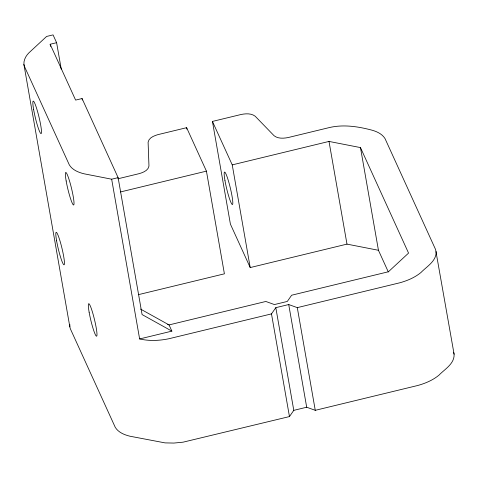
<?xml version="1.0" encoding="UTF-8"?>
<svg xmlns="http://www.w3.org/2000/svg" width="478" height="478" viewBox="0 0 478 478"><rect width="100%" height="100%" fill="white"/><g stroke="black" fill="none" stroke-linecap="round" stroke-linejoin="round"><path stroke-width="0.72" d="M388.309 271.922L378.445 250.281L346.98 244.121L250.209 267.566L230.408 224.122L212.435 121.43L241.276 114.445C245.859 113.561 251.309 113.208 255.198 116.238L274.133 135.776C278.029 138.805 283.472 138.453 288.061 137.568L329.019 127.644C342.666 124.346 356.821 126.306 370.235 129.717C375.833 131.074 381.898 133.487 385.035 138.608L435.607 249.576L454.1 354.21C454.596 363.836 444.671 369.195 438.947 375.182C432.823 380.243 425.312 383.398 417.706 385.501L315.265 410.321L306.691 407.226L293.785 410.357L289.459 416.571L183.068 442.174L173.878 443.064L165.047 442.885L130.064 436.241C124.465 434.884 118.401 432.471 115.264 427.35L70.35 328.798L69.836 326.85L23.9 64.422C23.607 60.001 25.884 55.807 28.973 52.783L46.605 36.448L53.058 34.888L56.613 42.691L61.238 69.113M69.836 326.85L69.866 324.568M436.127 251.518C436.623 261.143 426.699 266.503 420.975 272.49C414.85 277.557 407.34 280.711 399.733 282.809L297.292 307.629L288.718 304.54L275.812 307.665L271.486 313.885L169.039 338.705C159.395 340.736 149.273 341.184 139.624 338.944L111.661 179.202L84.134 173.813C78.535 172.456 72.471 170.043 69.334 164.922L24.42 66.364L23.9 64.422M50.548 46.456L50.16 44.251L56.613 42.691M139.624 338.944L171.877 331.129L142.08 314.56L118.114 177.637L82.067 98.54L75.614 100.105L50.16 44.251M138.459 294.645L224.403 273.822L206.43 171.13L186.629 127.686L157.788 134.671C153.946 135.83 148.873 137.718 148.102 142.187L148.969 166.099C148.204 170.568 143.131 172.462 139.289 173.616L117.731 178.838M111.661 179.202L118.114 177.637M120.486 191.953L206.43 171.13M212.435 121.43L232.236 164.88L329.007 141.428L360.472 147.588L408.559 253.101L388.411 271.767L291.634 295.219L287.302 301.439L274.402 304.564L265.828 301.469L169.051 324.921L167.623 324.514M140.544 309.075L169.051 324.921L171.877 331.129M453.58 352.268L454.1 354.21M360.472 147.588L378.445 250.281M329.007 141.428L346.98 244.121M297.292 307.629L315.265 410.321M288.718 304.54L306.691 407.226M275.812 307.665L293.785 410.357M271.486 313.885L289.459 416.571M232.236 164.88L250.209 267.566M186.629 127.686L186.886 129.15M82.067 98.54L82.324 100.01M56.601 240.828A16.7 1.858 76.4 0 0 64.07 264.818A16.7 1.858 76.4 0 0 59.744 240.111A16.7 1.858 76.4 0 0 56.601 240.828M89.129 312.206A16.7 1.858 76.4 0 0 96.598 336.195A16.7 1.858 76.4 0 0 92.272 311.489A16.7 1.858 76.4 0 0 89.129 312.206M66.161 180.989A16.7 1.858 76.4 0 0 73.63 204.978A16.7 1.858 76.4 0 0 69.304 180.272A16.7 1.858 76.4 0 0 66.161 180.989M33.633 109.611A16.7 1.858 76.4 0 0 41.102 133.601A16.7 1.858 76.4 0 0 36.776 108.9A16.7 1.858 76.4 0 0 33.633 109.611M224.959 180.535A16.7 1.858 76.4 0 0 232.422 204.524A16.7 1.858 76.4 0 0 228.096 179.824A16.7 1.858 76.4 0 0 224.959 180.535"/></g></svg>
